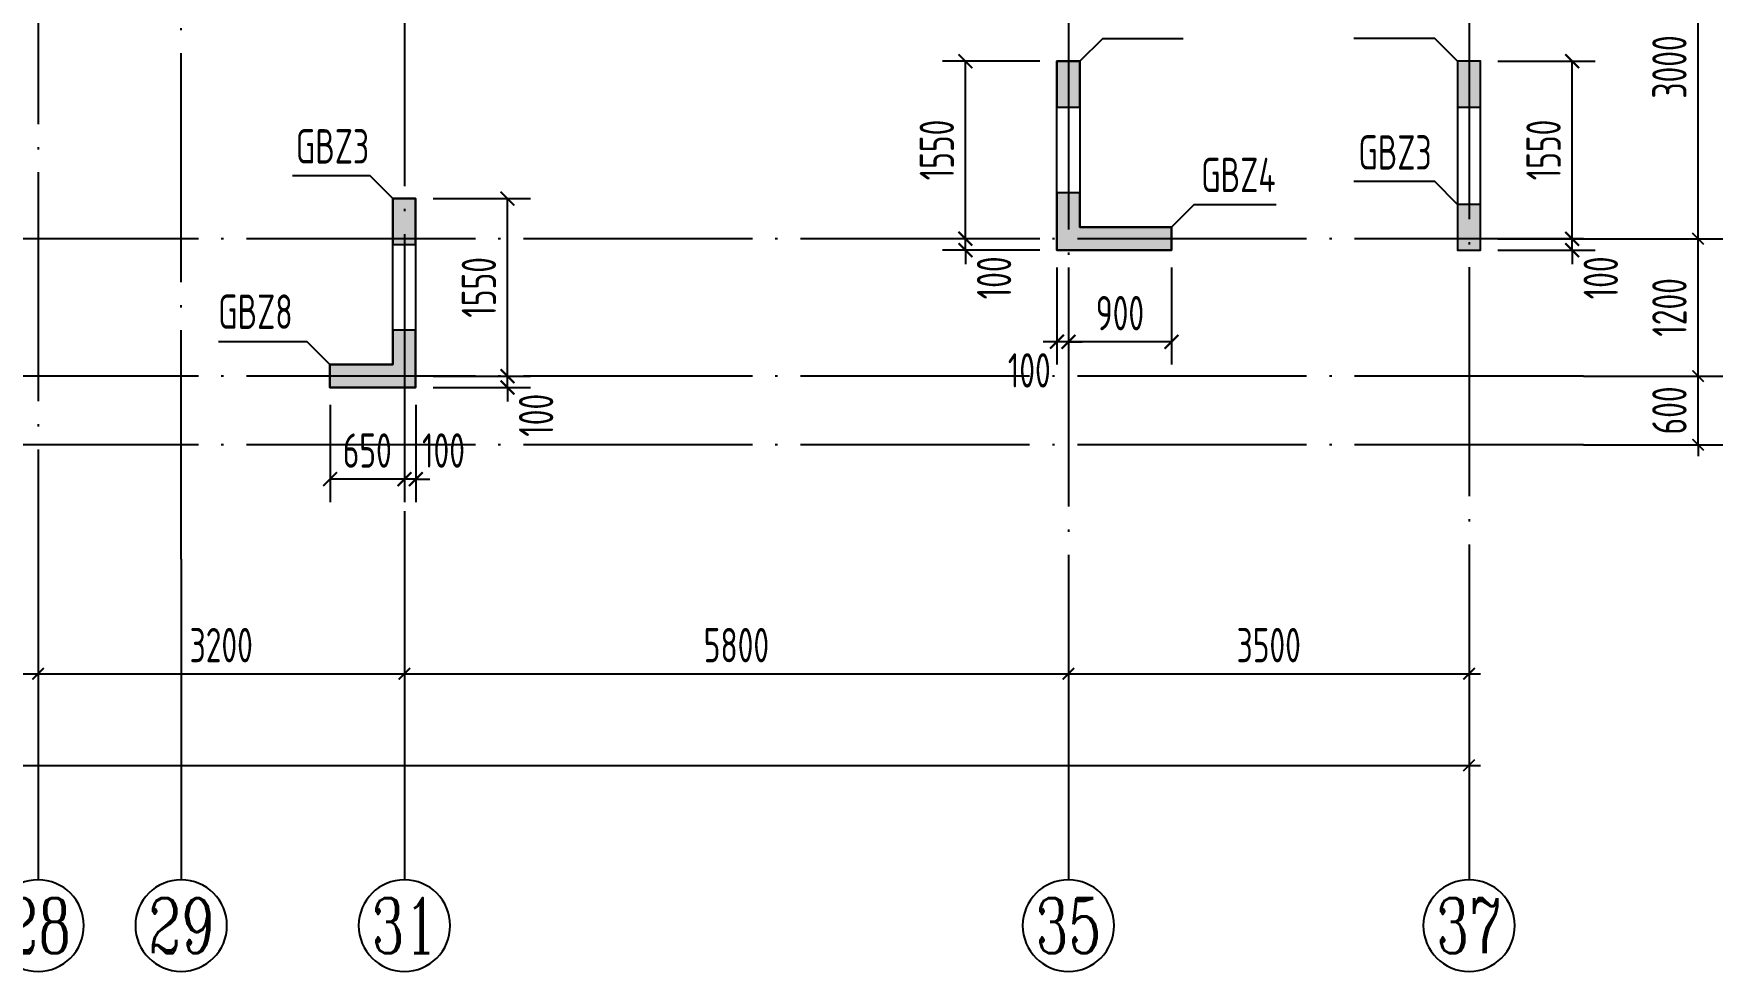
# Model space of a CAD drawing. Extents: x -668857 to 154266, y -275694 to 291306.
# Drawn here: x -301251 to -286586, y -11475 to -3283 of the extents above; entities that cross this region are included whole.
import ezdxf
from ezdxf.enums import TextEntityAlignment as Align

# ---------------------------------------------------------------- set-up
doc = ezdxf.new("R2010")
doc.units = 0
doc.header["$LTSCALE"] = 1000
doc.linetypes.add('DOTE', pattern=[2.42, 2, -0.2, 0.02, -0.2])
doc.layers.get('0').update_dxf_attribs({"linetype": 'CONTINUOUS'})
doc.layers.get('DEFPOINTS').update_dxf_attribs({"linetype": 'CONTINUOUS'})
for name, color, linetype in [('A-AXIS', 1, 'CONTINUOUS'), ('A-DOTE', 10, 'DOTE'), ('AXIS_NUM', 7, 'CONTINUOUS'), ('S-Q墙实线', 6, 'CONTINUOUS'), ('S-Q墙标注', 3, 'CONTINUOUS'), ('S-X详图填充', 252, 'CONTINUOUS'), ('S-X详图实线', 4, 'CONTINUOUS'), ('S-Y一般标注', 3, 'CONTINUOUS'), ('S-Z柱编号', 6, 'CONTINUOUS')]:
    doc.layers.add(name, color=color, linetype=linetype)
doc.styles.add('TSSD_Axis', font='complex.shx', dxfattribs={"width": 0.7, "bigfont": 'hztxt.shx'})
doc.styles.add('TSSD_DIMENSION', font='Tssdeng.shx', dxfattribs={"width": 0.7, "bigfont": 'tssdchn.shx'})
doc.styles.add('TSSD_REIN', font='tssdeng.shx', dxfattribs={"width": 0.7, "height": 300, "bigfont": 'tssdchn.shx'})
doc.styles.add('结构文字', font='zstxt.shx', dxfattribs={"width": 0.7, "bigfont": 'zshz.shx'})
doc.dimstyles.new('STRUCK', dxfattribs={"dimtxt": 400, "dimasz": 121, "dimexe": 200, "dimexo": 150, "dimgap": 115, "dimtad": 1, "dimdec": 0, "dimdsep": 46, "dimtxsty": '结构文字', "dimblk": 'ARCHTICK', "dimcen": 400, "dimclrd": 3, "dimclre": 3, "dimclrt": 7, "dimadec": 0, "dimazin": 0, "dimtfac": 1, "dimtdec": 0, "dimtix": 1, "dimtmove": 2, "dimatfit": 3, "dimldrblk": '_DIMX', "dimfxl": 0, "dimtolj": 1, "dimtzin": 0, "dimarcsym": 0})
doc.dimstyles.new('TSSD_100_100', dxfattribs={"dimtxt": 300, "dimasz": 100, "dimexe": 100, "dimexo": 250, "dimgap": 100, "dimtad": 1, "dimdec": 0, "dimzin": 0, "dimdsep": 46, "dimtxsty": 'TSSD_DIMENSION', "dimblk": 'ARCHTICK', "dimcen": 0, "dimdle": 100, "dimclrt": 7, "dimadec": 0, "dimazin": 0, "dimtfac": 1, "dimtdec": 0, "dimtix": 1, "dimtmove": 2, "dimatfit": 3, "dimldrblk": 'ARCHTICK', "dimfxl": 0, "dimtolj": 1, "dimtzin": 0, "dimarcsym": 0})

# ---------------------------------------------------------------- blocks, each defined once
blk = doc.blocks.new('_ArchTick')
at = {"color": 0, "linetype": 'ByBlock', "const_width": 0.15}
blk.add_lwpolyline([(-0.5, -0.5), (0.5, 0.5)], dxfattribs=at)
blk = doc.blocks.new('*D193')
at = {"layer": 'DEFPOINTS', "color": 0}
for p in [(42100, 3600), (45300, 3600), (45300, 2600)]:
    blk.add_point(p, dxfattribs=at)
at = {"layer": 'S-Y一般标注', "color": 0, "lineweight": -2}
for p, q in [((42100, 3350), (42100, 2500)), ((45300, 3350), (45300, 2500)), ((42000, 2600), (45400, 2600))]:
    blk.add_line(p, q, dxfattribs=at)
at = {"layer": 'S-Y一般标注', "color": 0, "lineweight": -2, "xscale": 100, "yscale": 100, "zscale": 100, "rotation": 180}
blk.add_blockref('_ArchTick', (42100, 2600), dxfattribs=at)
at = {"layer": 'S-Y一般标注', "color": 0, "lineweight": -2, "xscale": 100, "yscale": 100, "zscale": 100}
blk.add_blockref('_ArchTick', (45300, 2600), dxfattribs=at)
at = {"layer": 'S-Y一般标注', "color": 7, "insert": (43700, 2850), "char_height": 300, "attachment_point": 5, "style": 'TSSD_DIMENSION'}
blk.add_mtext('\\A1;3200', dxfattribs=at)
blk = doc.blocks.new('ts_axno')
at = {"color": 0, "linetype": 'ByBlock', "lineweight": -2}
blk.add_circle((0, 0), 0.5, dxfattribs=at)
at = {"color": 0, "linetype": 'ByBlock', "lineweight": -2, "style": 'TSSD_Axis', "width": 0.7}
blk.add_attdef('A', text='', height=0.6, dxfattribs=at).set_placement((0, 0), align=Align.MIDDLE_CENTER)
blk = doc.blocks.new('*D194')
at = {"layer": 'DEFPOINTS', "color": 0}
for p in [(45300, 3600), (51100, 3600), (51100, 2600)]:
    blk.add_point(p, dxfattribs=at)
at = {"layer": 'S-Y一般标注', "color": 0, "lineweight": -2}
for p, q in [((45300, 3350), (45300, 2500)), ((51100, 3350), (51100, 2500)), ((45200, 2600), (51200, 2600))]:
    blk.add_line(p, q, dxfattribs=at)
at = {"layer": 'S-Y一般标注', "color": 0, "lineweight": -2, "xscale": 100, "yscale": 100, "zscale": 100, "rotation": 180}
blk.add_blockref('_ArchTick', (45300, 2600), dxfattribs=at)
at = {"layer": 'S-Y一般标注', "color": 0, "lineweight": -2, "xscale": 100, "yscale": 100, "zscale": 100}
blk.add_blockref('_ArchTick', (51100, 2600), dxfattribs=at)
at = {"layer": 'S-Y一般标注', "color": 7, "insert": (48200, 2850), "char_height": 300, "attachment_point": 5, "style": 'TSSD_DIMENSION'}
blk.add_mtext('\\A1;5800', dxfattribs=at)
blk = doc.blocks.new('*D195')
at = {"layer": 'DEFPOINTS', "color": 0}
for p in [(51100, 3600), (54600, 3600), (54600, 2600)]:
    blk.add_point(p, dxfattribs=at)
at = {"layer": 'S-Y一般标注', "color": 0, "lineweight": -2}
for p, q in [((51100, 3350), (51100, 2500)), ((54600, 3350), (54600, 2500)), ((51000, 2600), (54700, 2600))]:
    blk.add_line(p, q, dxfattribs=at)
at = {"layer": 'S-Y一般标注', "color": 0, "lineweight": -2, "xscale": 100, "yscale": 100, "zscale": 100, "rotation": 180}
blk.add_blockref('_ArchTick', (51100, 2600), dxfattribs=at)
at = {"layer": 'S-Y一般标注', "color": 0, "lineweight": -2, "xscale": 100, "yscale": 100, "zscale": 100}
blk.add_blockref('_ArchTick', (54600, 2600), dxfattribs=at)
at = {"layer": 'S-Y一般标注', "color": 7, "insert": (52850, 2850), "char_height": 300, "attachment_point": 5, "style": 'TSSD_DIMENSION'}
blk.add_mtext('\\A1;3500', dxfattribs=at)
blk = doc.blocks.new('*D196')
at = {"layer": 'DEFPOINTS', "color": 0}
for p in [(4600, 3600), (54600, 3600), (54600, 1800)]:
    blk.add_point(p, dxfattribs=at)
at = {"layer": 'S-Y一般标注', "color": 0, "lineweight": -2}
for p, q in [((4600, 3350), (4600, 1700)), ((54600, 3350), (54600, 1700)), ((4500, 1800), (54700, 1800))]:
    blk.add_line(p, q, dxfattribs=at)
at = {"layer": 'S-Y一般标注', "color": 0, "lineweight": -2, "xscale": 100, "yscale": 100, "zscale": 100, "rotation": 180}
blk.add_blockref('_ArchTick', (4600, 1800), dxfattribs=at)
at = {"layer": 'S-Y一般标注', "color": 0, "lineweight": -2, "xscale": 100, "yscale": 100, "zscale": 100}
blk.add_blockref('_ArchTick', (54600, 1800), dxfattribs=at)
at = {"layer": 'S-Y一般标注', "color": 7, "insert": (29600, 2050), "char_height": 300, "attachment_point": 5, "style": 'TSSD_DIMENSION'}
blk.add_mtext('\\A1;50000', dxfattribs=at)
blk = doc.blocks.new('*D200')
at = {"layer": 'DEFPOINTS', "color": 0}
for p in [(38900, 3600), (42100, 3600), (42100, 2600)]:
    blk.add_point(p, dxfattribs=at)
at = {"layer": 'S-Y一般标注', "color": 0, "lineweight": -2}
for p, q in [((38900, 3350), (38900, 2500)), ((42100, 3350), (42100, 2500)), ((38800, 2600), (42200, 2600))]:
    blk.add_line(p, q, dxfattribs=at)
at = {"layer": 'S-Y一般标注', "color": 0, "lineweight": -2, "xscale": 100, "yscale": 100, "zscale": 100, "rotation": 180}
blk.add_blockref('_ArchTick', (38900, 2600), dxfattribs=at)
at = {"layer": 'S-Y一般标注', "color": 0, "lineweight": -2, "xscale": 100, "yscale": 100, "zscale": 100}
blk.add_blockref('_ArchTick', (42100, 2600), dxfattribs=at)
at = {"layer": 'S-Y一般标注', "color": 7, "insert": (40500, 2850), "char_height": 300, "attachment_point": 5, "style": 'TSSD_DIMENSION'}
blk.add_mtext('\\A1;3200', dxfattribs=at)
blk = doc.blocks.new('*D201')
at = {"layer": 'DEFPOINTS', "color": 0}
for p in [(55600, 5200), (56600, 5200), (55600, 4600)]:
    blk.add_point(p, dxfattribs=at)
at = {"layer": 'S-Y一般标注', "color": 0, "lineweight": -2}
for p, q in [((56600, 5200), (56600, 5300)), ((55850, 5200), (56700, 5200)), ((56600, 4600), (56600, 5200)), ((55850, 4600), (56700, 4600)), ((56600, 4600), (56600, 4500))]:
    blk.add_line(p, q, dxfattribs=at)
at = {"layer": 'S-Y一般标注', "color": 0, "lineweight": -2, "xscale": 100, "yscale": 100, "zscale": 100}
for p, rotation in [((56600, 5200), 270), ((56600, 4600), 90)]:
    blk.add_blockref('_ArchTick', p, dxfattribs=dict(at, rotation=rotation))
at = {"layer": 'S-Y一般标注', "color": 7, "insert": (56350, 4900), "char_height": 300, "attachment_point": 5, "rotation": 90, "style": 'TSSD_DIMENSION'}
blk.add_mtext('\\A1;600', dxfattribs=at)
blk = doc.blocks.new('*D207')
at = {"layer": 'DEFPOINTS', "color": 0}
for p in [(55600, 17150), (57400, 17150), (55600, 4600)]:
    blk.add_point(p, dxfattribs=at)
at = {"layer": 'S-Y一般标注', "color": 0, "lineweight": -2}
for p, q in [((57400, 4500), (57400, 17250)), ((55850, 17150), (57500, 17150)), ((55850, 4600), (57500, 4600))]:
    blk.add_line(p, q, dxfattribs=at)
at = {"layer": 'S-Y一般标注', "color": 0, "lineweight": -2, "xscale": 100, "yscale": 100, "zscale": 100}
for p, rotation in [((57400, 17150), 90), ((57400, 4600), 270)]:
    blk.add_blockref('_ArchTick', p, dxfattribs=dict(at, rotation=rotation))
at = {"layer": 'S-Y一般标注', "color": 7, "insert": (57150, 10875), "char_height": 300, "attachment_point": 5, "rotation": 90, "style": 'TSSD_DIMENSION'}
blk.add_mtext('\\A1;12550', dxfattribs=at)
blk = doc.blocks.new('*D209')
at = {"layer": 'DEFPOINTS', "color": 0}
for p in [(55600, 6400), (56600, 6400), (55600, 5200)]:
    blk.add_point(p, dxfattribs=at)
at = {"layer": 'S-Y一般标注', "color": 0, "lineweight": -2}
for p, q in [((56600, 5100), (56600, 6500)), ((55850, 6400), (56700, 6400)), ((55850, 5200), (56700, 5200))]:
    blk.add_line(p, q, dxfattribs=at)
at = {"layer": 'S-Y一般标注', "color": 0, "lineweight": -2, "xscale": 100, "yscale": 100, "zscale": 100}
for p, rotation in [((56600, 6400), 90), ((56600, 5200), 270)]:
    blk.add_blockref('_ArchTick', p, dxfattribs=dict(at, rotation=rotation))
at = {"layer": 'S-Y一般标注', "color": 7, "insert": (56350, 5800), "char_height": 300, "attachment_point": 5, "rotation": 90, "style": 'TSSD_DIMENSION'}
blk.add_mtext('\\A1;1200', dxfattribs=at)
blk = doc.blocks.new('*D210')
at = {"layer": 'DEFPOINTS', "color": 0}
for p in [(55600, 9400), (56600, 9400), (55600, 6400)]:
    blk.add_point(p, dxfattribs=at)
at = {"layer": 'S-Y一般标注', "color": 0, "lineweight": -2}
for p, q in [((55850, 9400), (56700, 9400)), ((56600, 6300), (56600, 9500)), ((55850, 6400), (56700, 6400))]:
    blk.add_line(p, q, dxfattribs=at)
at = {"layer": 'S-Y一般标注', "color": 0, "lineweight": -2, "xscale": 100, "yscale": 100, "zscale": 100}
for p, rotation in [((56600, 9400), 90), ((56600, 6400), 270)]:
    blk.add_blockref('_ArchTick', p, dxfattribs=dict(at, rotation=rotation))
at = {"layer": 'S-Y一般标注', "color": 7, "insert": (56350, 7900), "char_height": 300, "attachment_point": 5, "rotation": 90, "style": 'TSSD_DIMENSION'}
blk.add_mtext('\\A1;3000', dxfattribs=at)
blk = doc.blocks.new('*D1747')
at = {"layer": 'DEFPOINTS', "color": 0}
for p in [(-288611, -5075), (-287811, -5075), (-288611, -5175)]:
    blk.add_point(p, dxfattribs=at)
at = {"layer": 'S-Q墙标注', "color": 3, "lineweight": -2}
for p, q in [((-287811, -5075), (-287811, -4954)), ((-288461, -5075), (-287611, -5075)), ((-287811, -5175), (-287811, -5075)), ((-288461, -5175), (-287611, -5175)), ((-287811, -5175), (-287811, -5296))]:
    blk.add_line(p, q, dxfattribs=at)
at = {"layer": 'S-Q墙标注', "color": 3, "lineweight": -2, "xscale": 121, "yscale": 121, "zscale": 121}
for p, rotation in [((-287811, -5075), 270), ((-287811, -5175), 90)]:
    blk.add_blockref('_ArchTick', p, dxfattribs=dict(at, rotation=rotation))
at = {"layer": 'S-Q墙标注', "color": 7, "insert": (-287561, -5417), "char_height": 300, "attachment_point": 5, "rotation": 90, "style": 'TSSD_REIN'}
blk.add_mtext('\\A1;100', dxfattribs=at)
blk = doc.blocks.new('_DIMX')
blk.add_line((-150, 0), (150, 0))
at = {"const_width": 50}
blk.add_lwpolyline([(-70, -70), (70, 70)], dxfattribs=at)
blk = doc.blocks.new('*D1748')
at = {"layer": 'DEFPOINTS', "color": 0}
for p in [(-288611, -3525), (-287811, -3525), (-288611, -5075)]:
    blk.add_point(p, dxfattribs=at)
at = {"layer": 'S-Q墙标注', "color": 3, "lineweight": -2}
for p, q in [((-288461, -3525), (-287611, -3525)), ((-287811, -5075), (-287811, -3525)), ((-288461, -5075), (-287611, -5075))]:
    blk.add_line(p, q, dxfattribs=at)
at = {"layer": 'S-Q墙标注', "color": 3, "lineweight": -2, "xscale": 121, "yscale": 121, "zscale": 121}
for p, rotation in [((-287811, -3525), 90), ((-287811, -5075), 270)]:
    blk.add_blockref('_ArchTick', p, dxfattribs=dict(at, rotation=rotation))
at = {"layer": 'S-Q墙标注', "color": 7, "insert": (-288061, -4300), "char_height": 300, "attachment_point": 5, "rotation": 90, "style": 'TSSD_REIN'}
blk.add_mtext('\\A1;1550', dxfattribs=at)
blk = doc.blocks.new('*D1751')
at = {"layer": 'DEFPOINTS', "color": 0}
for p in [(-293111, -5075), (-292311, -5075), (-292311, -5175)]:
    blk.add_point(p, dxfattribs=at)
at = {"layer": 'S-Q墙标注', "color": 3, "lineweight": -2}
for p, q in [((-293111, -5075), (-293111, -4954)), ((-292461, -5075), (-293311, -5075)), ((-293111, -5175), (-293111, -5075)), ((-292461, -5175), (-293311, -5175)), ((-293111, -5175), (-293111, -5296))]:
    blk.add_line(p, q, dxfattribs=at)
at = {"layer": 'S-Q墙标注', "color": 3, "lineweight": -2, "xscale": 121, "yscale": 121, "zscale": 121}
for p, rotation in [((-293111, -5075), 270), ((-293111, -5175), 90)]:
    blk.add_blockref('_ArchTick', p, dxfattribs=dict(at, rotation=rotation))
at = {"layer": 'S-Q墙标注', "color": 7, "insert": (-292861, -5417), "char_height": 300, "attachment_point": 5, "rotation": 90, "style": 'TSSD_REIN'}
blk.add_mtext('\\A1;100', dxfattribs=at)
blk = doc.blocks.new('*D1752')
at = {"layer": 'DEFPOINTS', "color": 0}
for p in [(-293111, -3525), (-292311, -3525), (-292311, -5075)]:
    blk.add_point(p, dxfattribs=at)
at = {"layer": 'S-Q墙标注', "color": 3, "lineweight": -2}
for p, q in [((-292461, -3525), (-293311, -3525)), ((-293111, -5075), (-293111, -3525)), ((-292461, -5075), (-293311, -5075))]:
    blk.add_line(p, q, dxfattribs=at)
at = {"layer": 'S-Q墙标注', "color": 3, "lineweight": -2, "xscale": 121, "yscale": 121, "zscale": 121}
for p, rotation in [((-293111, -3525), 90), ((-293111, -5075), 270)]:
    blk.add_blockref('_ArchTick', p, dxfattribs=dict(at, rotation=rotation))
at = {"layer": 'S-Q墙标注', "color": 7, "insert": (-293361, -4300), "char_height": 300, "attachment_point": 5, "rotation": 90, "style": 'TSSD_REIN'}
blk.add_mtext('\\A1;1550', dxfattribs=at)
blk = doc.blocks.new('*D1753')
at = {"layer": 'DEFPOINTS', "color": 0}
for p in [(-292211, -5175), (-291311, -5175), (-292211, -5975)]:
    blk.add_point(p, dxfattribs=at)
at = {"layer": 'S-Q墙标注', "color": 3, "lineweight": -2}
for p, q in [((-292211, -5325), (-292211, -6175)), ((-291311, -5325), (-291311, -6175)), ((-291311, -5975), (-292211, -5975))]:
    blk.add_line(p, q, dxfattribs=at)
at = {"layer": 'S-Q墙标注', "color": 3, "lineweight": -2, "xscale": 121, "yscale": 121, "zscale": 121, "rotation": 180}
blk.add_blockref('_ArchTick', (-292211, -5975), dxfattribs=at)
at = {"layer": 'S-Q墙标注', "color": 3, "lineweight": -2, "xscale": 121, "yscale": 121, "zscale": 121}
blk.add_blockref('_ArchTick', (-291311, -5975), dxfattribs=at)
at = {"layer": 'S-Q墙标注', "color": 7, "insert": (-291761, -5725), "char_height": 300, "attachment_point": 5, "style": 'TSSD_REIN'}
blk.add_mtext('\\A1;900', dxfattribs=at)
blk = doc.blocks.new('*D1754')
at = {"layer": 'DEFPOINTS', "color": 0}
for p in [(-292311, -5175), (-292211, -5175), (-292311, -5975)]:
    blk.add_point(p, dxfattribs=at)
at = {"layer": 'S-Q墙标注', "color": 3, "lineweight": -2}
for p, q in [((-292311, -5325), (-292311, -6175)), ((-292211, -5325), (-292211, -6175)), ((-292311, -5975), (-292432, -5975)), ((-292211, -5975), (-292311, -5975)), ((-292211, -5975), (-292090, -5975))]:
    blk.add_line(p, q, dxfattribs=at)
at = {"layer": 'S-Q墙标注', "color": 3, "lineweight": -2, "xscale": 121, "yscale": 121, "zscale": 121}
blk.add_blockref('_ArchTick', (-292311, -5975), dxfattribs=at)
at = {"layer": 'S-Q墙标注', "color": 3, "lineweight": -2, "xscale": 121, "yscale": 121, "zscale": 121, "rotation": 180}
blk.add_blockref('_ArchTick', (-292211, -5975), dxfattribs=at)
at = {"layer": 'S-Q墙标注', "color": 7, "insert": (-292553, -6225), "char_height": 300, "attachment_point": 5, "style": 'TSSD_REIN'}
blk.add_mtext('\\A1;100', dxfattribs=at)
blk = doc.blocks.new('*D1755')
at = {"layer": 'DEFPOINTS', "color": 0}
for p in [(-297911, -6275), (-297111, -6275), (-297911, -6375)]:
    blk.add_point(p, dxfattribs=at)
at = {"layer": 'S-Q墙标注', "color": 3, "lineweight": -2}
for p, q in [((-297111, -6275), (-297111, -6154)), ((-297761, -6275), (-296911, -6275)), ((-297111, -6375), (-297111, -6275)), ((-297761, -6375), (-296911, -6375)), ((-297111, -6375), (-297111, -6496))]:
    blk.add_line(p, q, dxfattribs=at)
at = {"layer": 'S-Q墙标注', "color": 3, "lineweight": -2, "xscale": 121, "yscale": 121, "zscale": 121}
for p, rotation in [((-297111, -6275), 270), ((-297111, -6375), 90)]:
    blk.add_blockref('_ArchTick', p, dxfattribs=dict(at, rotation=rotation))
at = {"layer": 'S-Q墙标注', "color": 7, "insert": (-296861, -6617), "char_height": 300, "attachment_point": 5, "rotation": 90, "style": 'TSSD_REIN'}
blk.add_mtext('\\A1;100', dxfattribs=at)
blk = doc.blocks.new('*D1756')
at = {"layer": 'DEFPOINTS', "color": 0}
for p in [(-297911, -4725), (-297111, -4725), (-297911, -6275)]:
    blk.add_point(p, dxfattribs=at)
at = {"layer": 'S-Q墙标注', "color": 3, "lineweight": -2}
for p, q in [((-297761, -4725), (-296911, -4725)), ((-297111, -6275), (-297111, -4725)), ((-297761, -6275), (-296911, -6275))]:
    blk.add_line(p, q, dxfattribs=at)
at = {"layer": 'S-Q墙标注', "color": 3, "lineweight": -2, "xscale": 121, "yscale": 121, "zscale": 121}
for p, rotation in [((-297111, -4725), 90), ((-297111, -6275), 270)]:
    blk.add_blockref('_ArchTick', p, dxfattribs=dict(at, rotation=rotation))
at = {"layer": 'S-Q墙标注', "color": 7, "insert": (-297361, -5500), "char_height": 300, "attachment_point": 5, "rotation": 90, "style": 'TSSD_REIN'}
blk.add_mtext('\\A1;1550', dxfattribs=at)
blk = doc.blocks.new('*D1757')
at = {"layer": 'DEFPOINTS', "color": 0}
for p in [(-298011, -6375), (-297911, -6375), (-298011, -7175)]:
    blk.add_point(p, dxfattribs=at)
at = {"layer": 'S-Q墙标注', "color": 3, "lineweight": -2}
for p, q in [((-298011, -6525), (-298011, -7375)), ((-297911, -6525), (-297911, -7375)), ((-298011, -7175), (-298132, -7175)), ((-297911, -7175), (-298011, -7175)), ((-297911, -7175), (-297790, -7175))]:
    blk.add_line(p, q, dxfattribs=at)
at = {"layer": 'S-Q墙标注', "color": 3, "lineweight": -2, "xscale": 121, "yscale": 121, "zscale": 121}
blk.add_blockref('_ArchTick', (-298011, -7175), dxfattribs=at)
at = {"layer": 'S-Q墙标注', "color": 3, "lineweight": -2, "xscale": 121, "yscale": 121, "zscale": 121, "rotation": 180}
blk.add_blockref('_ArchTick', (-297911, -7175), dxfattribs=at)
at = {"layer": 'S-Q墙标注', "color": 7, "insert": (-297670, -6925), "char_height": 300, "attachment_point": 5, "style": 'TSSD_REIN'}
blk.add_mtext('\\A1;100', dxfattribs=at)
blk = doc.blocks.new('*D1758')
at = {"layer": 'DEFPOINTS', "color": 0}
for p in [(-298661, -6375), (-298011, -6375), (-298661, -7175)]:
    blk.add_point(p, dxfattribs=at)
at = {"layer": 'S-Q墙标注', "color": 3, "lineweight": -2}
for p, q in [((-298661, -6525), (-298661, -7375)), ((-298011, -6525), (-298011, -7375)), ((-298011, -7175), (-298661, -7175))]:
    blk.add_line(p, q, dxfattribs=at)
at = {"layer": 'S-Q墙标注', "color": 3, "lineweight": -2, "xscale": 121, "yscale": 121, "zscale": 121, "rotation": 180}
blk.add_blockref('_ArchTick', (-298661, -7175), dxfattribs=at)
at = {"layer": 'S-Q墙标注', "color": 3, "lineweight": -2, "xscale": 121, "yscale": 121, "zscale": 121}
blk.add_blockref('_ArchTick', (-298011, -7175), dxfattribs=at)
at = {"layer": 'S-Q墙标注', "color": 7, "insert": (-298336, -6925), "char_height": 300, "attachment_point": 5, "style": 'TSSD_REIN'}
blk.add_mtext('\\A1;650', dxfattribs=at)
blk = doc.blocks.new('20210726.16395156')
at = {"layer": 'A-AXIS'}
for p, q in [((55600, 6400), (58400, 6400)), ((55600, 5200), (58400, 5200)), ((55600, 4600), (58400, 4600)), ((42100, 3600), (42100, 800)), ((43350, 3600.3), (43350, 800.3)), ((45300, 3600), (45300, 800)), ((51100, 3600), (51100, 800)), ((54600, 3600), (54600, 800))]:
    blk.add_line(p, q, dxfattribs=at)
at = {"layer": 'A-DOTE'}
for p, q in [((54600, 18249.9), (54600, 3600)), ((45299.8, 13700), (45300, 3600)), ((43350, 3600.2), (43350, 11500)), ((51100, 10900), (51100, 3600)), ((42100, 9400), (42100, 3600)), ((55600, 6400), (3600, 6400)), ((55600, 5200), (3600, 5200)), ((55600, 4600), (3600, 4600))]:
    blk.add_line(p, q, dxfattribs=at)
at = {"layer": 'A-AXIS'}
ref = blk.add_blockref('ts_axno', (42100, 400), dxfattribs=dict(at, xscale=-800, yscale=800, zscale=800, rotation=180))
ref.add_attrib('19', '28', dxfattribs={"layer": 'AXIS_NUM', "height": 480, "style": 'TSSD_Axis', "width": 0.7}).set_placement((42100, 400), align=Align.MIDDLE_CENTER)
ref = blk.add_blockref('ts_axno', (43350, 400.3), dxfattribs=dict(at, xscale=-800, yscale=800, zscale=800, rotation=180))
ref.add_attrib('5', '29', dxfattribs={"layer": 'AXIS_NUM', "height": 480, "style": 'TSSD_Axis', "width": 0.7}).set_placement((43350, 400.3), align=Align.MIDDLE_CENTER)
ref = blk.add_blockref('ts_axno', (45300, 400), dxfattribs=dict(at, xscale=-800, yscale=800, zscale=800, rotation=180))
ref.add_attrib('19', '31', dxfattribs={"layer": 'AXIS_NUM', "height": 480, "style": 'TSSD_Axis', "width": 0.7}).set_placement((45300, 400), align=Align.MIDDLE_CENTER)
ref = blk.add_blockref('ts_axno', (51100, 400), dxfattribs=dict(at, xscale=-800, yscale=800, zscale=800, rotation=180))
ref.add_attrib('22', '35', dxfattribs={"layer": 'AXIS_NUM', "height": 480, "style": 'TSSD_Axis', "width": 0.7}).set_placement((51100, 400), align=Align.MIDDLE_CENTER)
ref = blk.add_blockref('ts_axno', (54600, 400), dxfattribs=dict(at, xscale=-800, yscale=800, zscale=800, rotation=180))
ref.add_attrib('23', '37', dxfattribs={"layer": 'AXIS_NUM', "height": 480, "style": 'TSSD_Axis', "width": 0.7}).set_placement((54600, 400), align=Align.MIDDLE_CENTER)
at = {"layer": 'S-Y一般标注'}
for base, p1, p2, picture, middle in [((57400, 17150), (55600, 4600), (55600, 17150), '*D207', (57150, 10875)), ((56600, 9400), (55600, 6400), (55600, 9400), '*D210', (56350, 7900)), ((56600, 6400), (55600, 5200), (55600, 6400), '*D209', (56350, 5800)), ((56600, 5200), (55600, 4600), (55600, 5200), '*D201', (56350, 4900))]:
    dim = blk.add_linear_dim(base=base, p1=p1, p2=p2, angle=90, dimstyle='TSSD_100_100', dxfattribs=at)
    dim.commit()
    dim.dimension.update_dxf_attribs({"geometry": picture, "text_midpoint": middle})
for base, p1, p2, picture, middle in [((54600, 1800), (4600, 3600), (54600, 3600), '*D196', (29600, 2050)), ((42100, 2600.1), (38900, 3600.1), (42100, 3600.1), '*D200', (40500, 2850.1)), ((45300, 2600.1), (42100, 3600.1), (45300, 3600.1), '*D193', (43700, 2850.1)), ((51100, 2600), (45300, 3600), (51100, 3600), '*D194', (48200, 2850)), ((54600, 2600), (51100, 3600), (54600, 3600), '*D195', (52850, 2850))]:
    dim = blk.add_linear_dim(base=base, p1=p1, p2=p2, dimstyle='TSSD_100_100', dxfattribs=at)
    dim.commit()
    dim.dimension.update_dxf_attribs({"geometry": picture, "text_midpoint": middle})

msp = doc.modelspace()

# ---------------------------------------------------------------- hatches: boundary and pattern name
at = {"layer": 'S-X详图填充'}
h = msp.add_hatch(color=256, dxfattribs=at)
h.dxf.hatch_style = 1
h.paths.add_polyline_path([(-292311.45, -3924.74), (-292111.45, -3924.74), (-292111.45, -3524.74), (-292311.45, -3524.74)])
h = msp.add_hatch(color=256, dxfattribs=at)
h.dxf.hatch_style = 1
h.paths.add_polyline_path([(-288811.42, -3924.74), (-288611.42, -3924.74), (-288611.42, -3524.74), (-288811.42, -3524.74)])
h = msp.add_hatch(color=256, dxfattribs=at)
h.dxf.hatch_style = 1
h.paths.add_polyline_path([(-292111.45, -4674.74), (-292311.45, -4674.74), (-292311.45, -5174.74), (-291311.45, -5174.74), (-291311.45, -4974.74), (-292111.45, -4974.74)])
h = msp.add_hatch(color=256, dxfattribs=at)
h.dxf.hatch_style = 1
h.paths.add_polyline_path([(-298113.94, -5124.75), (-297913.94, -5124.75), (-297913.94, -4724.75), (-298113.94, -4724.75)])
h = msp.add_hatch(color=256, dxfattribs=at)
h.dxf.hatch_style = 1
h.paths.add_polyline_path([(-288611.42, -4774.74), (-288811.42, -4774.74), (-288811.42, -5174.74), (-288611.42, -5174.74)])
h = msp.add_hatch(color=256, dxfattribs=at)
h.dxf.hatch_style = 1
h.paths.add_polyline_path([(-297913.94, -5874.75), (-298113.94, -5874.75), (-298113.94, -6174.75), (-298663.93, -6174.75), (-298663.93, -6374.75), (-297913.94, -6374.75)])

# ---------------------------------------------------------------- linework, layer by layer
at = {"layer": 'S-Q墙实线'}
msp.add_lwpolyline([(-291411.43, -4974.74), (-291311.45, -4974.74), (-291311.45, -5174.74), (-291411.43, -5174.74), (-292311.45, -5174.74), (-292311.45, -3524.74), (-292111.45, -3524.74), (-292111.45, -4974.74), (-291411.43, -4974.74)], dxfattribs=at)
for points in [[(-288611.42, -5174.74), (-288611.42, -3524.74), (-288811.42, -3524.74), (-288811.42, -5174.74)], [(-297913.94, -6374.75), (-298663.93, -6374.75), (-298663.93, -6174.75), (-298113.94, -6174.75), (-298113.94, -5074.74), (-298113.94, -4724.75), (-297913.94, -4724.75), (-297913.94, -5074.74)]]:
    msp.add_lwpolyline(points, close=True, dxfattribs=at)
at = {"layer": 'S-X详图实线'}
for points in [[(-292311.45, -3924.74), (-292111.45, -3924.74), (-292111.45, -3524.74), (-292311.45, -3524.74), (-292311.45, -3924.74)], [(-288811.42, -3924.74), (-288611.42, -3924.74), (-288611.42, -3524.74), (-288811.42, -3524.74), (-288811.42, -3924.74)], [(-292111.45, -4674.74), (-292311.45, -4674.74), (-292311.45, -5174.74), (-291311.45, -5174.74), (-291311.45, -4974.74), (-292111.45, -4974.74), (-292111.45, -4674.74)], [(-298113.94, -5124.75), (-297913.94, -5124.75), (-297913.94, -4724.75), (-298113.94, -4724.75), (-298113.94, -5124.75)], [(-288611.42, -4774.74), (-288811.42, -4774.74), (-288811.42, -5174.74), (-288611.42, -5174.74), (-288611.42, -4774.74)], [(-297913.94, -5874.75), (-298113.94, -5874.75), (-298113.94, -6174.75), (-298663.93, -6174.75), (-298663.93, -6374.75), (-297913.94, -6374.75), (-297913.94, -5874.75)]]:
    msp.add_lwpolyline(points, close=True, dxfattribs=at)
at = {"layer": 'S-Z柱编号', "color": 7}
for points in [[(-292111.42, -3524.74), (-291911.42, -3324.74), (-291207.55, -3324.74)], [(-288811.42, -3524.78), (-289011.42, -3324.78), (-289718.81, -3324.78)], [(-298111.42, -4724.75), (-298311.42, -4524.75), (-298990.03, -4524.75)], [(-288811.42, -4774.74), (-289011.42, -4574.74), (-289718.81, -4574.74)], [(-291311.42, -4974.74), (-291111.42, -4774.74), (-290396.21, -4774.74)], [(-298661.41, -6174.75), (-298861.41, -5974.75), (-299635.67, -5974.75)]]:
    msp.add_lwpolyline(points, dxfattribs=at)

# ---------------------------------------------------------------- block references
at = {"layer": 'A-DOTE'}
msp.add_blockref('20210726.16395156', (-343311.41, -11474.79), dxfattribs=at)

# ---------------------------------------------------------------- texts
at = {"layer": 'S-Z柱编号', "color": 7, "style": 'TSSD_REIN', "width": 0.7}
for s, p in [('GBZ3', (-298959.94, -4508)), ('GBZ3', (-289678.63, -4561)), ('GBZ4', (-291051.22, -4757.9)), ('GBZ8', (-299638.23, -5952.35))]:
    msp.add_text(s, height=300, dxfattribs=at).set_placement(p, align=Align.BOTTOM_LEFT)

# ---------------------------------------------------------------- dimensions: what is measured, and where the dimension line sits
at = {"layer": 'S-Q墙标注'}
for base, p1, p2, angle, picture, middle in [((-293111.42, -3524.74), (-292311.42, -5074.74), (-292311.42, -3524.74), 90, '*D1752', (-293361.42, -4299.74)), ((-287811.42, -3524.78), (-288611.42, -5074.74), (-288611.42, -3524.78), 90, '*D1748', (-288061.42, -4299.76)), ((-297111.42, -4724.75), (-297911.42, -6274.74), (-297911.42, -4724.75), 90, '*D1756', (-297361.42, -5499.75)), ((-292211.41, -5974.74), (-291311.42, -5174.74), (-292211.41, -5174.74), 180, '*D1753', (-291761.42, -5724.74)), ((-298661.41, -7174.75), (-298011.45, -6374.75), (-298661.41, -6374.75), 180, '*D1758', (-298336.43, -6924.75))]:
    dim = msp.add_linear_dim(base=base, p1=p1, p2=p2, angle=angle, dimstyle='STRUCK', override={"dimtxt": 300, "dimgap": 100, "dimtxsty": 'TSSD_REIN'}, dxfattribs=at)
    dim.commit()
    dim.dimension.update_dxf_attribs({"geometry": picture, "text_midpoint": middle})
for base, p1, p2, angle, picture, middle in [((-293111.42, -5074.74), (-292311.42, -5174.74), (-292311.42, -5074.74), 90, '*D1751', (-292861.42, -5416.66)), ((-287811.42, -5074.74), (-288611.42, -5174.74), (-288611.42, -5074.74), 90, '*D1747', (-287561.42, -5416.66)), ((-292311.42, -5974.74), (-292211.41, -5174.74), (-292311.42, -5174.74), 180, '*D1754', (-292553.35, -6224.74)), ((-297111.42, -6274.74), (-297911.42, -6374.75), (-297911.42, -6274.74), 90, '*D1755', (-296861.42, -6616.67)), ((-298011.45, -7174.75), (-297911.42, -6374.75), (-298011.45, -6374.75), 180, '*D1757', (-297669.5, -6924.75))]:
    dim = msp.add_linear_dim(base=base, p1=p1, p2=p2, angle=angle, dimstyle='STRUCK', override={"dimtxt": 300, "dimgap": 100, "dimtxsty": 'TSSD_REIN'}, dxfattribs=at)
    dim.commit()
    dim.dimension.update_dxf_attribs({"geometry": picture, "text_midpoint": middle, "dimtype": 160})

doc.saveas('drawing.dxf')
